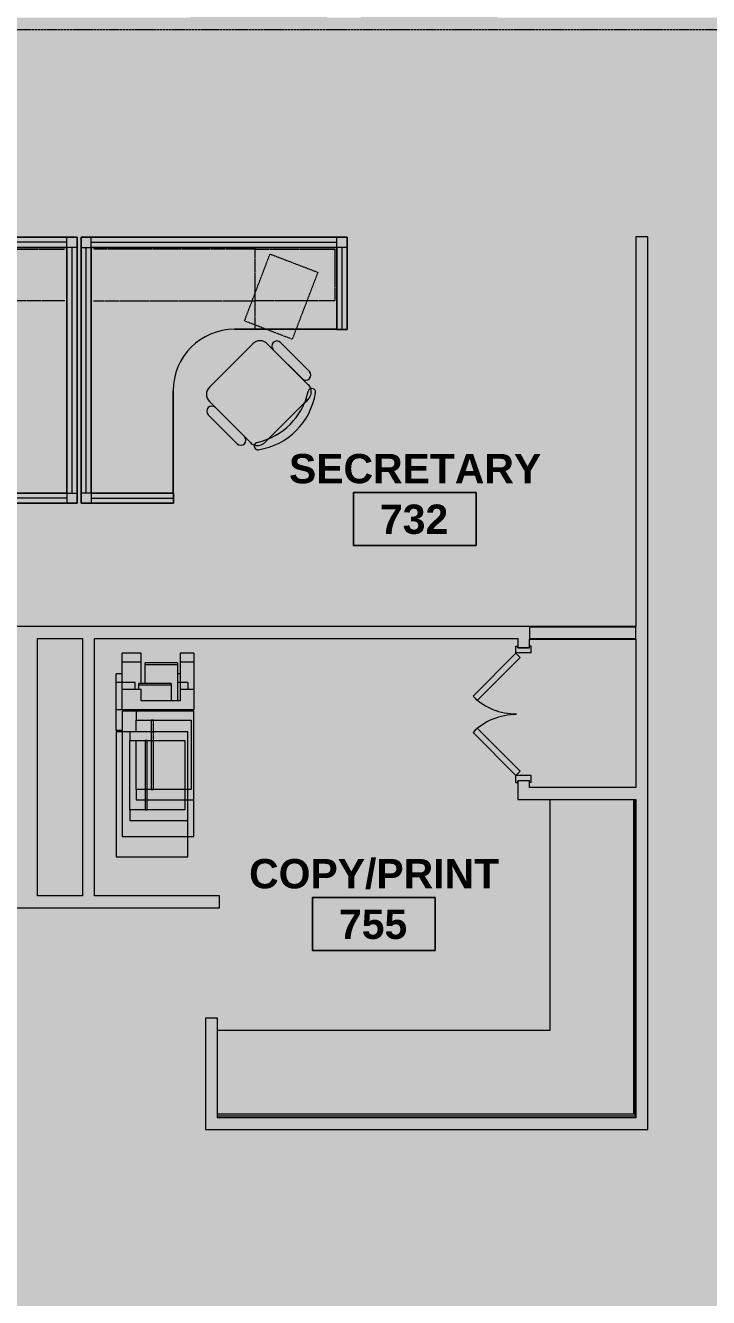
# Model space of a CAD drawing. Header units: inches. Extents: x -203 to 2070, y -968 to 768.
# Drawn here: x 382.3 to 582.6, y 23 to 395.9 of the extents above; entities that cross this region are included whole.
import ezdxf

# ---------------------------------------------------------------- set-up
doc = ezdxf.new("R2010")
doc.units = ezdxf.units.IN
doc.header["$MEASUREMENT"] = 0
doc.linetypes.add('DASH 1_32_', pattern=[0.0625, 0.03125, -0.03125])
doc.linetypes.add('Grid Line 1_2_', pattern=[0.875, 0.5, -0.125, 0.125, -0.125])
for name, color, linetype, lineweight in [('A-AREA-IDEN', 2, 'Continuous', 9), ('A-DETL-GENF', 92, 'Continuous', 9), ('A-DOOR', 31, 'Continuous', 13), ('A-DOOR-FRAM', 31, 'Continuous', 20), ('A-WALL-PATT', 111, 'Continuous', 13), ('I-FURN', 30, 'Continuous', 9), ('I-WALL', 2, 'Continuous', 13), ('Q-CASE', 31, 'Continuous', 13), ('Q-SPCQ', 91, 'Continuous', 13), ('S-GRID', 1, 'Continuous', 9)]:
    doc.layers.add(name, color=color, linetype=linetype, lineweight=lineweight)
doc.styles.add('Swis721 Lt BT_B', font='', dxfattribs={"height": 8.583975})
doc.styles.get('Swis721 Lt BT_B').set_extended_font_data('Swis721 Lt BT', bold=True)

# ---------------------------------------------------------------- blocks, each defined once
blk = doc.blocks.new('Double Flush - Int-F-WDMF-36_ x 84_-4824208-LEVEL 7 - POWER _ SIGNAL')
at = {"layer": 'A-DOOR', "color": 8, "lineweight": 20}
for p, q in [((-17.91, 2.25), (-5.31, 14.85)), ((-4.07, 13.61), (-16.67, 1.01)), ((-5.31, 14.85), (-4.07, 13.61)), ((5.31, 14.85), (4.07, 13.61)), ((4.07, 13.61), (16.67, 1.01)), ((17.91, 2.25), (5.31, 14.85)), ((-16.67, 1.01), (-17.91, 2.25)), ((16.67, 1.01), (17.91, 2.25))]:
    blk.add_line(p, q, dxfattribs=at)
at = {"layer": 'A-DOOR', "color": 55, "lineweight": 9}
for centre, start, end in [((-17.91, 2.25), 359.5, 45), ((17.91, 2.25), 135, 180.5)]:
    blk.add_arc(centre, 17.81, start, end, dxfattribs=at)
at = {"layer": 'A-DOOR-FRAM', "color": 8}
for p, q in [((-20, 2.25), (-18, 2.25)), ((-20, 2.25), (-20, 1.75)), ((-20, 1.75), (-19.5, 1.75)), ((-19.5, -1.75), (-19.5, 1.75)), ((-18, -2.25), (-18, 2.25)), ((18, -2.25), (18, 2.25)), ((18, 2.25), (20, 2.25)), ((19.5, 1.75), (20, 1.75)), ((19.5, -1.75), (19.5, 1.75)), ((20, 2.25), (20, 1.75)), ((-20, -1.75), (-19.5, -1.75)), ((-20, -2.25), (-20, -1.75)), ((-20, -2.25), (-18, -2.25)), ((18, -2.25), (20, -2.25)), ((19.5, -1.75), (20, -1.75)), ((20, -2.25), (20, -1.75))]:
    blk.add_line(p, q, dxfattribs=at)
blk = doc.blocks.new('6x6 Workstation 3 - 6x6 Workstation 1-4852608-LEVEL 7 - POWER _ SIGNAL')
at = {"layer": 'I-FURN'}
for p, q in [((-192.28, 677.61), (-270.28, 677.61)), ((-270.28, 677.61), (-270.28, 650.58)), ((-270.28, 650.58), (-270.28, 677.61)), ((-270.28, 677.61), (-192.28, 677.61)), ((-267.28, 674.61), (-267.28, 677.61)), ((-195.28, 676.11), (-267.28, 676.11)), ((-195.28, 674.61), (-195.28, 677.61)), ((-192.28, 599.61), (-192.28, 677.61)), ((-192.28, 677.61), (-192.28, 599.61)), ((-270.28, 674.61), (-267.28, 674.61)), ((-268.78, 674.61), (-268.78, 650.58)), ((-267.28, 674.61), (-195.28, 674.61)), ((-267.28, 650.58), (-267.28, 674.61)), ((-267.28, 674.61), (-267.28, 650.61)), ((-195.28, 674.61), (-267.28, 674.61)), ((-195.28, 674.61), (-267.28, 674.61)), ((-267.28, 674.61), (-267.28, 650.61)), ((-267.28, 650.61), (-267.28, 674.61)), ((-267.28, 674.61), (-195.28, 674.61)), ((-192.28, 674.61), (-195.28, 674.61)), ((-195.28, 674.61), (-195.28, 602.61)), ((-195.28, 602.61), (-195.28, 674.61)), ((-195.28, 602.61), (-195.28, 674.61)), ((-195.28, 674.61), (-195.28, 602.61)), ((-193.78, 602.61), (-193.78, 674.61)), ((-270.28, 650.58), (-267.28, 650.58)), ((-267.28, 650.58), (-270.28, 650.58)), ((-267.28, 650.61), (-237.28, 650.61)), ((-237.28, 650.61), (-267.28, 650.61)), ((-219.28, 632.61), (-219.28, 602.61)), ((-219.28, 602.61), (-219.28, 632.61)), ((-195.28, 602.61), (-219.36, 602.61)), ((-219.36, 602.61), (-219.36, 599.61)), ((-219.36, 599.61), (-219.36, 602.61)), ((-219.36, 602.61), (-219.28, 602.61)), ((-195.28, 601.11), (-219.36, 601.11)), ((-219.28, 602.61), (-195.28, 602.61)), ((-219.28, 602.61), (-195.28, 602.61)), ((-195.28, 602.61), (-219.28, 602.61)), ((-195.28, 602.61), (-192.28, 602.61)), ((-195.28, 602.61), (-195.28, 599.61)), ((-219.36, 599.61), (-192.28, 599.61)), ((-192.28, 599.61), (-219.36, 599.61))]:
    blk.add_line(p, q, dxfattribs=at)
at = {"layer": 'I-FURN', "linetype": 'DASH 1_32_'}
for p, q in [((-243.28, 674.11), (-266.65, 674.11)), ((-266.65, 674.11), (-266.65, 658.99)), ((-247.69, 672.68), (-261.71, 667.32)), ((-240.2, 653.06), (-247.69, 672.68)), ((-243.28, 674.61), (-243.28, 650.61)), ((-243.28, 674.11), (-195.9, 674.11)), ((-261.71, 667.32), (-254.2, 647.69)), ((-266.65, 658.99), (-243.28, 658.99)), ((-195.9, 658.99), (-243.28, 658.99)), ((-254.2, 647.69), (-240.2, 653.06))]:
    blk.add_line(p, q, dxfattribs=at)
at = {"layer": 'I-FURN'}
for start, end in [(360, 90), (63, 90), (9, 63), (360, 9)]:
    blk.add_arc((-237.28, 632.61), 18, start, end, dxfattribs=at)
blk = doc.blocks.new('C-L SHAPE COUNTER TOP - C-L SHAPE COUNTER TOP-5054654-LEVEL 7 - POWER _ SIGNAL')
at = {"layer": 'Q-CASE', "color": 254, "lineweight": 9}
for p, q in [((0, 0), (0, -92.7)), ((122.42, 0), (0, 0)), ((0.5, -92.7), (0.5, -0.5)), ((0.5, -0.5), (122.42, -0.5)), ((25, -92.7), (25, -25)), ((25, -25), (122.42, -25))]:
    blk.add_line(p, q, dxfattribs=at)
blk = doc.blocks.new('A-Copier-Floor - A-Copier-Floor-V30-LEVEL 7 - POWER _ SIGNAL')
at = {"layer": 'Q-SPCQ', "color": 55, "lineweight": 9}
for p, q in [((-30.09, 11.47), (-27.49, 11.47)), ((-30.09, 11.47), (-30.09, 7.47)), ((-27.49, 11.47), (-19.49, 11.47)), ((-27.49, 11.47), (-27.49, 7.47)), ((-19.49, 11.47), (-13.49, 11.47)), ((-19.49, 11.47), (-19.49, 7.47)), ((-13.49, 11.47), (-13.49, -9.53)), ((12.91, 11.47), (-13.09, 11.47)), ((-13.09, 11.47), (-13.09, -5.51)), ((12.91, -5.51), (12.91, 11.47)), ((23.61, 11.47), (12.91, 11.47)), ((23.61, -9.53), (23.61, 11.47)), ((-30.09, 7.47), (-27.49, 7.47)), ((-27.49, 7.47), (-19.49, 7.47)), ((-19.49, 7.47), (-16.13, 7.47)), ((-16.13, 7.47), (-16.13, -3.97)), ((-13.29, 10.49), (-13.29, 9.65)), ((-13.29, 10.49), (-13.1, 10.49)), ((-10.52, -5.51), (-10.52, 10.67)), ((-10.52, 10.67), (9.82, 10.67)), ((9.82, 10.67), (9.82, -5.51)), ((-27.26, 6.6), (-26.84, 6.6)), ((-27.26, 6.6), (-27.26, -2.84)), ((-26.84, 6.6), (-16.13, 6.6)), ((-26.84, -2.84), (-26.84, 6.6)), ((-26.84, -2.84), (-27.26, -2.84)), ((-21.26, -2.84), (-26.84, -2.84)), ((9.82, -0.4), (-10.52, -0.4)), ((-10.52, -0.4), (-10.52, -1.03)), ((-10.52, -1.03), (9.82, -1.03)), ((9.82, -1.03), (9.82, -0.4)), ((-27.49, -3.97), (-30.09, -3.97)), ((-30.09, -3.97), (-30.09, -9.53)), ((-21.26, -3.97), (-27.49, -3.97)), ((-27.49, -3.97), (-27.49, -9.53)), ((-16.13, -3.97), (-19.49, -3.97)), ((-19.49, -3.97), (-19.49, -9.53)), ((-13.29, -5.51), (-13.29, -5.8)), ((-13.29, -5.51), (-13.1, -5.51)), ((-13.09, -5.51), (-10.52, -5.51)), ((-13.09, -5.51), (-13.09, -9.53)), ((-7.09, -5.51), (-10.52, -5.51)), ((9.82, -5.51), (-4.52, -5.51)), ((9.82, -5.51), (12.91, -5.51)), ((-27.49, -9.53), (-30.09, -9.53)), ((-19.49, -9.53), (-27.49, -9.53)), ((-13.49, -9.53), (-19.49, -9.53)), ((-13.09, -9.53), (23.61, -9.53))]:
    blk.add_line(p, q, dxfattribs=at)
blk = doc.blocks.new('A-Copier-Floor - A-Copier-Floor-V31-LEVEL 7 - POWER _ SIGNAL')
at = {"layer": 'Q-SPCQ', "lineweight": 9}
for p, q in [((-27.49, 11.47), (-25.49, 11.47)), ((-27.49, 11.47), (-27.49, 8.43)), ((-19.49, 11.47), (-19.09, 11.47)), ((-19.49, 11.47), (-19.49, 7.47)), ((12.91, 11.47), (-13.09, 11.47)), ((-13.09, 11.47), (-13.09, -5.51)), ((12.91, -5.51), (12.91, 11.47)), ((23.61, 11.47), (12.91, 11.47)), ((23.61, -9.53), (23.61, 11.47)), ((-30.09, 9.3), (-30.09, 8.43)), ((-19.49, 7.47), (-19.09, 7.47)), ((-10.52, -5.51), (-10.52, 10.67)), ((-10.52, 10.67), (9.82, 10.67)), ((9.82, 10.67), (9.82, -5.51)), ((-27.26, 6.6), (-26.84, 6.6)), ((-27.26, 6.6), (-27.26, -2.84)), ((-26.84, 6.6), (-22.13, 6.6)), ((-26.84, -2.84), (-26.84, 6.6)), ((-19.49, 6.6), (-19.09, 6.6)), ((-26.84, -2.84), (-27.26, -2.84)), ((-25.49, -2.84), (-26.84, -2.84)), ((-19.09, -2.84), (-19.49, -2.84)), ((9.82, -0.4), (-10.52, -0.4)), ((-10.52, -0.4), (-10.52, -1.03)), ((-10.52, -1.03), (9.82, -1.03)), ((9.82, -1.03), (9.82, -0.4)), ((-25.49, -3.97), (-27.49, -3.97)), ((-27.49, -3.97), (-27.49, -9.53)), ((-19.09, -3.97), (-19.49, -3.97)), ((-19.49, -3.97), (-19.49, -9.53)), ((-13.09, -5.51), (-10.52, -5.51)), ((-13.09, -5.51), (-13.09, -9.53)), ((9.82, -5.51), (-10.52, -5.51)), ((9.82, -5.51), (12.91, -5.51)), ((-30.09, -7.7), (-30.09, -9.53)), ((-27.49, -9.53), (-30.09, -9.53)), ((-19.49, -9.53), (-27.49, -9.53)), ((-13.49, -9.53), (-19.49, -9.53)), ((-13.49, -7.7), (-13.49, -9.53)), ((-13.09, -9.53), (23.61, -9.53))]:
    blk.add_line(p, q, dxfattribs=at)
blk = doc.blocks.new('F-Chairs1 - Workstation 2-V45-LEVEL 7 - POWER _ SIGNAL')
at = {"layer": 'I-FURN'}
for p, q in [((-9, 27), (9, 27)), ((9, 27), (-9, 27)), ((-9, 27), (9, 27)), ((-12, 7), (-12, 24)), ((-12, 24), (-12, 21.5)), ((-12, 21.5), (-12, 24)), ((12, 24), (12, 7)), ((12, 21.5), (12, 24)), ((12, 24), (12, 21.5)), ((-15, 9.5), (-15, 21.5)), ((-15, 21.5), (-15, 9.5)), ((-15, 9.5), (-15, 21.5)), ((-12, 9.5), (-12, 21.5)), ((-12, 21.5), (-12, 9.5)), ((-12, 21.5), (-12, 9.5)), ((-12, 9.5), (-12, 21.5)), ((12, 21.5), (12, 9.5)), ((12, 9.5), (12, 21.5)), ((12, 9.5), (12, 21.5)), ((12, 21.5), (12, 9.5)), ((15, 21.5), (15, 9.5)), ((15, 9.5), (15, 21.5)), ((15, 21.5), (15, 9.5)), ((-12, 9.5), (-12, 7)), ((-12, 7), (-12, 9.5)), ((12, 7), (12, 9.5)), ((12, 9.5), (12, 7)), ((-9, 4), (-7.33, 4)), ((-7.33, 4), (-9, 4)), ((7.44, 4), (-7.44, 4)), ((-7.33, 4), (7.33, 4)), ((7.33, 4), (-7.33, 4)), ((7.33, 4), (7.92, 4)), ((7.92, 4), (7.33, 4)), ((7.93, 4), (9, 4)), ((9, 4), (7.93, 4))]:
    blk.add_line(p, q, dxfattribs=at)
for centre, radius, start, end in [((-9, 24), 3, 90, 180), ((-9, 24), 3, 90, 180), ((-9, 24), 3, 90, 180), ((9, 24), 3, 360, 90), ((9, 24), 3, 360, 90), ((9, 24), 3, 0, 90), ((-13.5, 21.5), 1.5, 360, 180), ((-13.5, 21.5), 1.5, 360, 180), ((-13.5, 21.5), 1.5, 0, 180), ((13.5, 21.5), 1.5, 360, 180), ((13.5, 21.5), 1.5, 360, 180), ((13.5, 21.5), 1.5, 0, 180), ((-13.5, 9.5), 1.5, 180, 360), ((-13.5, 9.5), 1.5, 180, 360), ((-13.5, 9.5), 1.5, 180, 0), ((13.5, 9.5), 1.5, 180, 360), ((13.5, 9.5), 1.5, 180, 360), ((13.5, 9.5), 1.5, 180, 0), ((-11.17, 4.73), 1.08, 53.8255, 233.8255), ((-11.17, 4.73), 1.08, 53.8255, 233.8255), ((-11.17, 4.73), 1.08, 53.8255, 187.9344), ((-11.17, 4.73), 1.08, 187.9344, 188.8255), ((-11.17, 4.73), 1.08, 188.8255, 233.8255), ((-9, 7), 3, 180, 206.2836), ((-9, 7), 3, 180, 206.3953), ((-9, 7), 3, 180, 206.3953), ((0, 20), 20, 233.8255, 306.1745), ((0, 20), 20, 233.8255, 306.1745), ((0, 20), 20, 233.8255, 306.1745), ((-9, 7), 3, 206.3953, 270), ((-9, 7), 3, 206.3953, 270), ((0, 22.18), 19.64, 237.5758, 302.4242), ((0, 22.18), 19.64, 237.5758, 302.4242), ((0, 22.18), 19.64, 237.5758, 302.4242), ((9, 7), 3, 270, 333.6047), ((9, 7), 3, 270, 333.6047), ((11.17, 4.73), 1.08, 306.1745, 126.1745), ((11.17, 4.73), 1.08, 306.1745, 126.1745), ((11.17, 4.73), 1.08, 306.1745, 126.1745), ((9, 7), 3, 333.7164, 360), ((9, 7), 3, 333.6047, 0), ((9, 7), 3, 333.6047, 0)]:
    blk.add_arc(centre, radius, start, end, dxfattribs=at)
blk = doc.blocks.new('6x6 Workstation 26 - 6x6 Workstation 1-4940927-LEVEL 7 - POWER _ SIGNAL')
at = {"layer": 'I-FURN'}
for p, q in [((1066.45, 677.61), (988.45, 677.61)), ((988.45, 677.61), (988.45, 599.61)), ((988.45, 599.61), (988.45, 677.61)), ((988.45, 677.61), (1066.45, 677.61)), ((991.45, 674.61), (991.45, 677.61)), ((991.45, 676.11), (1063.45, 676.11)), ((1063.45, 674.61), (1063.45, 677.61)), ((1066.45, 650.58), (1066.45, 677.61)), ((1066.45, 677.61), (1066.45, 650.58)), ((988.45, 674.61), (991.45, 674.61)), ((989.95, 602.61), (989.95, 674.61)), ((991.45, 602.61), (991.45, 674.61)), ((991.45, 674.61), (1063.45, 674.61)), ((1063.45, 674.61), (991.45, 674.61)), ((991.45, 674.61), (991.45, 602.61)), ((1063.45, 674.61), (991.45, 674.61)), ((991.45, 674.61), (991.45, 602.61)), ((991.45, 602.61), (991.45, 674.61)), ((991.45, 674.61), (1063.45, 674.61)), ((1066.45, 674.61), (1063.45, 674.61)), ((1063.45, 674.61), (1063.45, 650.58)), ((1063.45, 650.61), (1063.45, 674.61)), ((1063.45, 650.61), (1063.45, 674.61)), ((1063.45, 674.61), (1063.45, 650.61)), ((1064.95, 674.61), (1064.95, 650.58)), ((1033.45, 650.61), (1063.45, 650.61)), ((1063.45, 650.61), (1033.45, 650.61)), ((1063.45, 650.58), (1066.45, 650.58)), ((1066.45, 650.58), (1063.45, 650.58)), ((1015.45, 602.61), (1015.45, 632.61)), ((1015.45, 632.61), (1015.45, 602.61)), ((991.45, 602.61), (988.45, 602.61)), ((991.45, 602.61), (991.45, 599.61)), ((1015.53, 602.61), (991.45, 602.61)), ((991.45, 602.61), (1015.45, 602.61)), ((991.45, 602.61), (1015.45, 602.61)), ((1015.45, 602.61), (991.45, 602.61)), ((991.45, 601.11), (1015.53, 601.11)), ((1015.45, 602.61), (1015.53, 602.61)), ((1015.53, 599.61), (1015.53, 602.61)), ((1015.53, 602.61), (1015.53, 599.61)), ((988.45, 599.61), (1015.53, 599.61)), ((1015.53, 599.61), (988.45, 599.61))]:
    blk.add_line(p, q, dxfattribs=at)
at = {"layer": 'I-FURN', "linetype": 'DASH 1_32_'}
for p, q in [((1039.45, 674.11), (992.07, 674.11)), ((1036.37, 653.06), (1043.86, 672.68)), ((1039.45, 674.61), (1039.45, 650.61)), ((1039.45, 674.11), (1062.82, 674.11)), ((1043.86, 672.68), (1057.87, 667.32)), ((1062.82, 674.11), (1062.82, 658.99)), ((1057.87, 667.32), (1050.37, 647.69)), ((992.07, 658.99), (1039.45, 658.99)), ((1062.82, 658.99), (1039.45, 658.99)), ((1050.37, 647.69), (1036.37, 653.06))]:
    blk.add_line(p, q, dxfattribs=at)
at = {"layer": 'I-FURN'}
blk.add_arc((1033.45, 632.61), 18, 90, 180, dxfattribs=at)
blk.add_arc((1033.45, 632.61), 18, 90, 180, dxfattribs=at)
blk = doc.blocks.new('Room Tag - Room Name and Number-3379422-LEVEL 7 - POWER _ SIGNAL')
at = {"layer": 'A-AREA-IDEN'}
for p, q in [((-0.1881, -0.1636), (-0.1881, -0.0018)), ((-0.1881, -0.0018), (0.1869, -0.0018)), ((0.1869, -0.0018), (-0.1881, -0.0018)), ((-0.1881, -0.0018), (-0.1881, -0.1636)), ((0.1869, -0.0018), (0.1869, -0.1636)), ((0.1869, -0.1636), (0.1869, -0.0018)), ((0.1869, -0.1636), (-0.1881, -0.1636)), ((-0.1881, -0.1636), (0.1869, -0.1636))]:
    blk.add_line(p, q, dxfattribs=at)

msp = doc.modelspace()

# ---------------------------------------------------------------- hatches: boundary and pattern name
at = {"layer": 'A-DETL-GENF'}
h = msp.add_hatch(color=9, dxfattribs=at)
h.paths.add_polyline_path([(131.76, -847.99), (290.74, -780.5), (225.6, -627.04), (211.09, -633.2), (209.28, -628.94), (209.42, -628.88), (203.59, -616.37), (207.78, -614.42), (213.68, -627.08), (295.77, -592.23), (297.58, -596.49), (229.86, -625.23), (295, -778.69), (401.08, -733.65), (335.95, -580.2), (334.4, -580.86), (332.59, -576.6), (420.96, -539.09), (422.76, -543.35), (340.21, -578.39), (405.34, -731.84), (511.69, -686.69), (511.69, -619.13), (494.67, -619.13), (494.67, -614.13), (492.17, -614.13), (492.17, -540), (465.42, -540), (465.42, -525.24), (459.58, -527.72), (457.78, -523.46), (465.42, -520.22), (465.42, -507.38), (497.17, -507.38), (497.17, -511.56), (497.67, -511.56), (497.67, -516.56), (497.17, -516.56), (497.17, -614.13), (658.09, -614.13), (718.7, -588.4), (718.7, -513.05), (720.73, -513.05), (720.73, -508.94), (744.73, -508.94), (744.73, -513.19), (757.98, -510.06), (757.98, -505.44), (677.12, -505.36), (677.12, -505.44), (626.98, -505.44), (626.98, -505.32), (560.67, -505.32), (560.67, -516.56), (537.67, -516.56), (537.67, -511.56), (555.67, -511.56), (555.67, -395.31), (560.67, -395.31), (560.67, -438.44), (560.17, -438.44), (560.17, -441.94), (560.67, -441.94), (560.67, -498.32), (619.98, -498.32), (619.98, -477.94), (626.98, -477.94), (626.98, -501.94), (757.98, -501.94), (757.98, -376.94), (625.46, -376.94), (625.46, -433.44), (624.19, -433.44), (624.19, -433.94), (625.46, -433.94), (625.46, -441.94), (600.17, -441.94), (600.17, -438.44), (621.96, -438.44), (621.96, -303.25), (601.17, -303.25), (601.17, -299.75), (634.61, -299.75), (634.61, -357.01), (793.96, -357.01), (793.96, -230.99), (634.98, -230.99), (634.98, -254.99), (560.67, -254.98), (560.67, -299.75), (561.17, -299.75), (561.17, -303.25), (560.67, -303.25), (560.67, -346.75), (555.67, -346.75), (555.67, -249.98), (575.84, -249.98), (575.84, -200.84), (587.09, -200.84), (587.09, -243.74), (631.48, -243.74), (631.48, -224.99), (675.98, -224.99), (675.98, -160.84), (555.74, -160.84), (555.74, 0.66), (596.73, 0.66), (596.73, -16.34), (638.73, -16.34), (638.73, 0.66), (700.73, 0.66), (700.73, -16.34), (742.73, -16.34), (742.73, 0.66), (804.73, 0.66), (804.73, -16.34), (846.73, -16.34), (846.73, 0.66), (908.73, 0.66), (908.73, -16.34), (950.73, -16.34), (950.73, 0.66), (993.73, 0.66), (993.73, -121.74), (988.73, -121.74), (988.73, -121.34), (980.11, -121.34), (980.11, -122.59), (769.74, -122.59), (769.74, -217.72), (963.74, -217.72), (963.74, -199.94), (988.73, -199.94), (988.73, -161.74), (993.73, -161.74), (993.73, -227.33), (968.74, -227.33), (968.74, -227.44), (963.74, -227.44), (963.74, -224.72), (769.74, -224.72), (769.74, -224.99), (799.96, -224.99), (799.96, -303.86), (963.74, -303.86), (963.74, -267.44), (968.74, -267.44), (968.74, -343.74), (1450.3, -343.74), (1450.3, -347.49), (1376.3, -347.49), (1376.3, -524.65), (1491.98, -524.65), (1491.98, -347.49), (1490.3, -347.49), (1490.3, -343.74), (1499.3, -343.74), (1499.3, -347.49), (1496.61, -347.49), (1496.61, -524.65), (1723.7, -524.65), (1723.7, -377.36), (1552.61, -377.36), (1552.61, -347.49), (1539.3, -347.49), (1539.3, -343.74), (1552.61, -343.74), (1552.61, 339.9), (1723.3, 339.9), (1723.3, 351.59), (1731.86, 351.59), (1731.86, 355.59), (1736.48, 355.59), (1736.48, 351.59), (1910.23, 351.59), (1910.23, 580.43), (-120.35, 580.43), (-120.35, 406.96), (53.87, 406.96), (53.87, 426.96), (70.73, 426.96), (70.73, 422.34), (58.49, 422.34), (58.49, 402.34), (58.05, 402.34), (58.05, 327.65), (54.3, 327.65), (54.3, 402.34), (-120.35, 402.34), (-120.35, 286.96), (54.3, 286.96), (54.3, 287.65), (58.05, 287.65), (58.05, 279.65), (54.3, 279.65), (54.3, 282.34), (-120.35, 282.34), (-120.35, 166.96), (54.3, 166.96), (54.3, 239.65), (58.05, 239.65), (58.05, 160.65), (54.3, 160.65), (54.3, 162.34), (-120.35, 162.34), (-120.35, 0.55), (-80.76, 0.55), (-80.76, -12.89), (54.3, -12.89), (54.3, 120.65), (58.05, 120.65), (58.05, -20.2), (54.3, -20.2), (54.3, -17.52), (-80.76, -17.52), (-80.76, -30.95), (-120.35, -30.95), (-120.35, -193.04), (54.3, -193.04), (54.3, -60.2), (58.05, -60.2), (58.05, -218.21), (72.52, -252.29), (69.07, -253.76), (54.3, -218.97), (54.3, -197.66), (-120.35, -197.66), (-120.35, -254.17), (-74.96, -361.1), (84.5, -290.1), (84.7, -290.58), (88.16, -289.11), (140.82, -413.14), (137.36, -414.61), (86.31, -294.36), (-73.15, -365.35), (42.67, -638.13), (201.92, -566.67), (175.4, -504.2), (178.85, -502.74), (207.15, -569.39), (190.31, -576.95), (190.88, -578.17), (186.68, -580.12), (186.09, -578.85), (44.47, -642.39), (120.79, -822.14)], flags=0)
h.paths.add_polyline_path([(225.76, -805.76), (216.38, -783.67), (238.47, -774.29), (247.85, -796.38), (232.98, -802.69)], flags=0)
h.paths.add_polyline_path([(446.67, -711.97), (437.29, -689.88), (459.38, -680.5), (468.76, -702.59), (455.33, -708.29)], flags=0)
h.paths.add_polyline_path([(516.31, -684.73), (893.34, -524.65), (967.94, -524.65), (967.94, -523.31), (944.23, -523.31), (944.23, -523.6), (744.73, -523.6), (744.73, -532.94), (723.7, -532.94), (723.7, -561.42), (744.73, -561.42), (744.73, -585.42), (723.7, -585.42), (723.7, -591.71), (659.11, -619.13), (590.81, -619.13), (590.81, -647.06), (516.73, -647.06), (516.73, -643.56), (587.31, -643.56), (587.31, -619.13), (516.31, -619.13), (516.31, -647.06)], flags=0)
h.paths.add_polyline_path([(262.35, -545.88), (246.3, -508.06), (353.1, -462.71), (227.52, -166.92), (120.79, -212.45), (111.01, -189.4), (111.01, 5.62), (114.76, 5.62), (114.76, -27.82), (206.98, -27.82), (206.98, 5.62), (253.21, 5.62), (256.4, 0.1), (258.31, 0.1), (258.31, -3.4), (257.26, -3.4), (257.26, -33.09), (236.48, -33.09), (236.48, -149.24), (377.3, -149.23), (377.29, -3.4), (298.31, -3.4), (298.31, 0.1), (494.79, 0.1), (494.79, -99.48), (491.3, -99.48), (491.29, -3.4), (380.79, -3.4), (380.8, -149.23), (491.3, -149.22), (491.31, -139.48), (494.8, -139.48), (494.81, -201.31), (491.31, -201.31), (491.3, -152.72), (236.48, -152.74), (236.48, -179.07), (297.94, -323.84), (491.32, -323.82), (491.32, -321.75), (494.82, -321.75), (494.83, -446.72), (415.96, -480.36), (414.59, -477.14), (491.33, -444.4), (491.32, -327.32), (299.43, -327.34), (370.94, -495.76), (377.8, -492.83), (379.17, -496.05), (369.08, -500.35), (354.47, -465.93), (287.28, -494.46), (301.97, -529.06), (263.06, -545.58)], flags=0)
h.paths.add_polyline_path([(263.06, -541.78), (297.38, -527.21), (284.06, -495.83), (271.83, -501.02), (281.21, -523.11), (259.11, -532.49), (262.35, -540.12)], flags=0)
h.paths.add_polyline_path([(3.31, -538.98), (-6.07, -516.89), (16.02, -507.51), (19.36, -515.37), (155.59, -457.53), (153, -451.43), (156.45, -449.96), (163.22, -465.92), (159.77, -467.38), (157.39, -461.78), (21.16, -519.62), (25.4, -529.6), (16.02, -533.58)], flags=0)
h.paths.add_polyline_path([(492.17, -535.38), (492.17, -532.94), (471.73, -532.94), (471.73, -512), (470.05, -512), (470.05, -535.38), (471.73, -535.38)], flags=0)
h.paths.add_polyline_path([(1542.73, -523.31), (1542.73, -499.31), (1566.73, -499.31), (1566.73, -523.31), (1552.61, -523.31)], flags=0)
h.paths.add_polyline_path([(895.22, -520.1), (940.73, -520.1), (940.73, -497.31), (963.74, -497.31), (963.74, -457.44), (946.48, -457.44), (946.48, -308.86), (799.96, -308.86), (799.96, -363.01), (625.46, -363.01), (625.46, -370.94), (763.98, -370.94), (763.98, -513.56), (744.73, -513.56), (744.73, -520.1), (894.33, -520.1)], flags=0)
h.paths.add_polyline_path([(963.74, -452.44), (963.74, -308.86), (951.48, -308.86), (951.48, -452.44)], flags=0)
h.paths.add_polyline_path([(626.18, -357.01), (631.11, -357.01), (631.11, -303.25), (625.46, -303.25), (625.46, -357.01)], flags=0)
h.paths.add_polyline_path([(1130.73, -287.8), (1048.58, -287.8), (1048.57, -116.84), (1052.07, -116.84), (1052.07, -120.24), (1162.56, -120.21), (1162.56, -3.4), (1052.06, -3.4), (1052.05, -76.84), (1048.57, -76.84), (1048.56, 0.1), (1491.14, 0.1), (1491.14, -77.99), (1487.64, -77.99), (1487.64, -3.4), (1268.73, -3.4), (1268.73, -29.34), (1240.73, -29.34), (1240.73, -3.4), (1166.06, -3.4), (1166.06, -120.24), (1487.64, -120.24), (1487.64, -117.99), (1491.14, -117.99), (1491.14, -287.8), (1483.46, -287.8), (1483.46, -284.3), (1487.64, -284.3), (1487.64, -123.74), (1052.07, -123.74), (1052.08, -284.3), (1443.46, -284.3), (1443.46, -287.8), (1133.48, -287.8)], flags=0)
h.paths.add_polyline_path([(491.32, -281.75), (491.31, -225.31), (471.73, -225.31), (471.73, -201.31), (494.81, -201.31), (494.82, -281.75)], flags=0)
h.paths.add_polyline_path([(766.24, -224.99), (766.24, -204.81), (679.48, -204.81), (679.48, -224.99), (739.5, -224.99)], flags=0)
h.paths.add_polyline_path([(434.77, -205.94), (434.77, -205.94), (434.77, -205.85)], flags=0)
h.paths.add_polyline_path([(698.39, -201.31), (766.24, -201.31), (766.24, -119.34), (679.48, -119.34), (679.48, -201.31), (680.09, -201.31)], flags=0)
h.paths.add_polyline_path([(433.45, -190.03), (433.45, -190.03), (433.25, -189.97)], flags=0)
h.paths.add_polyline_path([(404.45, -190.03), (404.45, -190.03), (404.25, -189.97)], flags=0)
h.paths.add_polyline_path([(232.98, -170.83), (232.98, -164.59), (230.74, -165.55), (232.3, -169.22)], flags=0)
h.paths.add_polyline_path([(227.86, -167.28), (227.67, -166.85), (227.57, -166.9)], flags=0)
h.paths.add_polyline_path([(584.68, -146.84), (668.23, -146.84), (668.23, -111.34), (771.73, -111.34), (771.73, -24.34), (569.74, -24.34), (569.74, -146.84)], flags=0)
h.paths.add_polyline_path([(894.33, -111.34), (979.73, -111.34), (979.73, -24.34), (775.23, -24.34), (775.23, -111.34), (884.76, -111.34)], flags=0)
h.paths.add_polyline_path([(253.51, -29.34), (253.51, -1.91), (251.19, 2.12), (210.48, 2.12), (210.48, -27.82), (220.73, -27.82), (220.73, -1.34), (248.73, -1.34), (248.73, -29.34)], flags=0)
h.paths.add_polyline_path([(-117.75, -27.45), (-84.26, -27.45), (-84.26, -27.34), (-117.75, -27.34), (-117.75, -2.95), (-120.35, -2.95), (-120.35, -27.45)], flags=0)
h.paths.add_polyline_path([(525.46, 72.2), (435.18, 72.2), (435.18, 104.84), (438.68, 104.84), (438.68, 75.7), (561.35, 75.7), (561.34, 168.96), (526.67, 168.96), (526.67, 174.46), (530.17, 174.46), (530.17, 172.46), (561.34, 172.46), (561.34, 215.96), (530.17, 215.96), (530.17, 213.46), (526.67, 213.46), (526.67, 216.15), (402.59, 216.15), (402.6, 140.7), (439.25, 140.7), (439.25, 137.2), (361.25, 137.2), (361.25, 140.7), (382.34, 140.7), (382.34, 216.15), (240.34, 216.15), (240.35, 76.18), (361.35, 76.19), (361.35, 102.19), (364.85, 102.19), (364.85, 72.69), (159.58, 72.67), (159.58, 76.17), (236.85, 76.18), (236.85, 164.65), (114.51, 164.64), (114.51, 76.17), (119.58, 76.17), (119.58, 72.67), (111.01, 72.67), (111.01, 168.14), (236.84, 168.15), (236.84, 330.14), (118.59, 330.14), (118.59, 333.64), (240.34, 333.64), (240.34, 219.65), (561.34, 219.65), (561.34, 333.9), (564.84, 333.9), (564.85, 72.2), (536.11, 72.2)], flags=0)
h.paths.add_polyline_path([(1048.55, 72.75), (1048.55, 216.22), (808.52, 216.2), (808.52, 219.7), (768.52, 219.69), (768.52, 216.19), (766.27, 216.19), (766.27, 80.75), (992.98, 80.75), (992.98, 72.75), (762.77, 72.75), (762.77, 107.71), (727.68, 107.71), (727.68, 297.2), (668.48, 297.2), (668.48, 107.71), (652.98, 107.71), (652.98, 313.68), (762.77, 313.68), (762.77, 340.7), (1165.23, 340.7), (1165.27, 219.73), (1487.62, 219.75), (1487.62, 333.75), (1491.12, 333.75), (1491.12, 213.95), (1487.62, 213.95), (1487.62, 216.25), (1376.43, 216.24), (1376.43, 76.27), (1487.62, 76.28), (1487.62, 173.95), (1491.12, 173.95), (1491.12, 72.78), (1248.55, 72.76), (1248.55, 102.26), (1252.05, 102.26), (1252.05, 76.26), (1372.93, 76.27), (1372.93, 216.24), (1214.29, 216.23), (1214.3, 179.03), (1252.05, 179.03), (1252.05, 175.53), (1231.05, 175.53), (1231.05, 140.76), (1252.05, 140.76), (1252.05, 137.26), (1173.05, 137.26), (1173.05, 140.76), (1210.8, 140.76), (1210.79, 216.23), (1076.5, 216.22), (1076.5, 216.65), (1073, 216.65), (1073, 216.22), (1052.05, 216.22), (1052.05, 176.65), (1073, 176.65), (1073, 177.65), (1076.5, 177.65), (1076.5, 173.15), (1052.05, 173.15), (1052.05, 76.25), (1173.05, 76.26), (1173.05, 102.26), (1176.55, 102.26), (1176.55, 72.76), (1048.56, 72.75)], flags=0)
h.paths.add_polyline_path([(664.98, 111.21), (664.98, 310.18), (656.48, 310.18), (656.48, 111.21)], flags=0)
h.paths.add_polyline_path([(731.18, 111.21), (762.77, 111.21), (762.77, 310.18), (731.18, 310.18), (731.18, 194.44)], flags=0)
h.paths.add_polyline_path([(391.15, 140.7), (399.1, 140.7), (399.09, 216.15), (385.84, 216.15), (385.84, 140.7)], flags=0)
h.paths.add_polyline_path([(1227.55, 140.76), (1227.55, 175.53), (1214.3, 175.53), (1214.3, 140.76)], flags=0)
h.paths.add_polyline_path([(1069.98, 157.6), (1069.98, 157.6), (1070.06, 157.6)], flags=0)
h.paths.add_polyline_path([(1070.96, 157.76), (1070.96, 157.76), (1070.96, 157.84)], flags=0)
h.paths.add_polyline_path([(1056.89, 159.35), (1056.89, 159.35), (1056.89, 159.6)], flags=0)
h.paths.add_polyline_path([(1077.23, 159.52), (1077.23, 159.52), (1077.46, 159.52)], flags=0)
h.paths.add_polyline_path([(1054.94, 160.19), (1054.94, 160.19), (1055.85, 160.19)], flags=0)
h.paths.add_polyline_path([(1071.65, 167.79), (1071.65, 167.79), (1071.65, 167.87)], flags=0)
h.paths.add_polyline_path([(1054.35, 168.1), (1054.35, 168.1), (1054.35, 168.16)], flags=0)
h.paths.add_polyline_path([(727.68, 300.7), (727.68, 310.18), (668.48, 310.18), (668.48, 300.7), (710.46, 300.7)], flags=0)
h.paths.add_polyline_path([(1736.48, 395.59), (1731.86, 395.59), (1731.86, 410.27), (1678.92, 410.27), (1678.92, 398.15), (1599.73, 398.15), (1599.73, 402.77), (1674.3, 402.77), (1674.3, 414.9), (1731.86, 414.9), (1731.86, 580.15), (1736.48, 580.15), (1736.48, 410.27)], flags=0)
h.paths.add_polyline_path([(1556.8, 398.15), (1548.73, 398.15), (1548.73, 402.77), (1552.17, 402.77), (1552.17, 548.15), (1556.8, 548.15), (1556.8, 402.77), (1559.73, 402.77), (1559.73, 398.15), (1557.23, 398.15)], flags=0)
h.paths.add_polyline_path([(1364.55, 398.15), (1299.73, 398.15), (1299.73, 402.77), (1432.42, 402.77), (1432.42, 580.15), (1437.05, 580.15), (1437.05, 402.77), (1508.73, 402.77), (1508.73, 398.15), (1366.39, 398.15)], flags=0)
h.paths.add_polyline_path([(1164.93, 398.15), (999.23, 398.15), (999.23, 402.77), (1132.42, 402.77), (1132.42, 580.15), (1137.05, 580.15), (1137.05, 402.77), (1208.73, 402.77), (1208.73, 398.15), (1165.22, 398.15)], flags=0)
h.paths.add_polyline_path([(1259.73, 398.15), (1248.73, 398.15), (1248.73, 402.77), (1252.17, 402.77), (1252.17, 550.15), (1256.8, 550.15), (1256.8, 402.77), (1259.73, 402.77)], flags=0)
h.paths.add_polyline_path([(959.23, 398.15), (948.73, 398.15), (948.73, 402.77), (952.17, 402.77), (952.17, 548.65), (956.8, 548.65), (956.8, 402.77), (959.23, 402.77)], flags=0)
h.paths.add_polyline_path([(908.73, 398.15), (830.73, 398.15), (830.73, 402.77), (832.42, 402.77), (832.42, 580.15), (837.05, 580.15), (837.05, 402.77), (908.73, 402.77)], flags=0)
h.paths.add_polyline_path([(762.77, 398.15), (520.73, 398.15), (520.73, 402.77), (652.42, 402.77), (652.42, 580.15), (657.05, 580.15), (657.05, 402.77), (790.73, 402.77), (790.73, 398.15), (766.27, 398.15)], flags=0)
h.paths.add_polyline_path([(480.73, 398.15), (470.73, 398.15), (470.73, 402.77), (472.42, 402.77), (472.42, 580.15), (477.05, 580.15), (477.05, 402.77), (480.73, 402.77)], flags=0)
h.paths.add_polyline_path([(357.05, 398.15), (280.73, 398.15), (280.73, 402.77), (352.42, 402.77), (352.42, 580.15), (357.05, 580.15), (357.05, 402.77), (430.73, 402.77), (430.73, 398.15), (358.09, 398.15)], flags=0)
h.paths.add_polyline_path([(189.73, 398.15), (112.42, 398.15), (112.42, 422.34), (110.73, 422.34), (110.73, 426.96), (112.42, 426.96), (112.42, 580.15), (117.05, 580.15), (117.05, 402.77), (189.73, 402.77)], flags=0)
h.paths.add_polyline_path([(240.73, 398.15), (229.73, 398.15), (229.73, 402.77), (232.42, 402.77), (232.42, 550.15), (237.05, 550.15), (237.05, 402.77), (240.73, 402.77)], flags=0)
h.paths.add_polyline_path([(222.73, 487.66), (222.73, 577.15), (246.73, 577.15), (246.73, 553.15), (222.73, 553.15)], flags=0)
h.paths.add_polyline_path([(1542.73, 553.15), (1542.73, 577.15), (1566.73, 577.15), (1566.73, 553.15), (1548.73, 553.15)], flags=0)
h.paths.add_polyline_path([(1256.8, 553.15), (1242.73, 553.15), (1242.73, 577.15), (1266.73, 577.15), (1266.73, 553.15)], flags=0)
h.paths.add_polyline_path([(942.73, 553.15), (942.73, 577.15), (966.73, 577.15), (966.73, 553.15), (952.17, 553.15)], flags=0)
h.paths.add_polyline_path([(620.73, 553.15), (596.73, 553.15), (596.73, 577.15), (620.73, 577.15)], flags=0)
h.paths.add_polyline_path([(-39.27, 553.15), (-39.27, 577.15), (-15.27, 577.15), (-15.27, 553.15), (-19.44, 553.15)], flags=0)
at = {"layer": 'A-WALL-PATT', "lineweight": 9}
for points in [[(561.34, 219.65), (564.84, 219.65), (564.84, 333.9), (561.34, 333.9), (561.34, 299.39)], [(382.34, 140.7), (385.84, 140.7), (385.84, 216.15), (382.34, 216.15), (382.34, 188.63)], [(402.6, 140.7), (402.59, 216.15), (399.09, 216.15), (399.1, 140.7)], [(561.34, 215.96), (561.34, 216.15), (530.17, 216.15), (530.17, 215.96), (561.34, 215.96)], [(564.85, 72.2), (564.84, 216.15), (561.34, 216.15), (561.35, 72.2)], [(536.11, 168.96), (561.34, 168.96), (561.34, 172.46), (530.17, 172.46), (530.17, 168.96)], [(429.92, 137.2), (439.25, 137.2), (439.25, 140.7), (361.25, 140.7), (361.25, 137.2), (429.86, 137.2)], [(437.68, 72.2), (438.68, 72.2), (438.68, 104.84), (435.18, 104.84), (435.18, 72.2)], [(561.35, 72.2), (561.34, 75.7), (438.68, 75.7), (438.68, 72.2), (561.34, 72.2)]]:
    msp.add_hatch(color=7, dxfattribs=at).paths.add_polyline_path(points, flags=0)
h = msp.add_hatch(color=7, dxfattribs=at)
h.paths.add_polyline_path([(561.34, 216.15), (564.84, 216.15), (564.84, 219.65), (561.34, 219.65)], flags=0)
h.paths.add_polyline_path([(429.86, 216.15), (561.34, 216.15), (561.34, 219.65), (240.34, 219.65), (240.34, 216.15), (420.18, 216.15)], flags=0)
h = msp.add_hatch(color=7, dxfattribs=at)
h.paths.add_polyline_path([(530.17, 168.96), (530.17, 174.46), (526.67, 174.46), (526.67, 168.96)], flags=0)
h.paths.add_polyline_path([(526.67, 213.46), (530.17, 213.46), (530.17, 216.15), (526.67, 216.15), (526.67, 215.76)], flags=0)

# ---------------------------------------------------------------- linework, layer by layer
at = {"layer": 'I-WALL', "color": 8, "lineweight": 20}
for p, q in [((564.84, 333.9), (561.34, 333.9)), ((561.34, 333.9), (561.34, 219.65)), ((564.84, 219.65), (564.84, 333.9)), ((561.34, 219.65), (240.34, 219.65)), ((561.34, 219.46), (530.17, 219.46)), ((530.17, 219.46), (530.17, 216.15)), ((561.34, 216.15), (561.34, 219.46)), ((564.85, 72.2), (564.84, 219.65)), ((385.84, 216.15), (399.09, 216.15)), ((385.84, 140.7), (385.84, 216.15)), ((399.09, 216.15), (399.1, 140.7)), ((402.59, 216.15), (526.67, 216.15)), ((402.6, 140.7), (402.59, 216.15)), ((526.67, 216.15), (526.67, 213.46)), ((526.67, 213.46), (530.17, 213.46)), ((530.17, 216.15), (561.34, 216.15)), ((530.17, 215.96), (561.34, 215.96)), ((530.17, 213.46), (530.17, 215.96)), ((561.34, 215.96), (561.34, 172.46)), ((526.67, 174.46), (526.67, 168.96)), ((530.17, 174.46), (526.67, 174.46)), ((530.17, 172.46), (530.17, 174.46)), ((561.34, 172.46), (530.17, 172.46)), ((526.67, 168.96), (561.34, 168.96)), ((561.34, 168.96), (561.35, 75.7)), ((399.1, 140.7), (385.84, 140.7)), ((439.25, 140.7), (402.6, 140.7)), ((439.25, 137.2), (439.25, 140.7)), ((361.25, 137.2), (439.25, 137.2)), ((435.18, 104.84), (435.18, 72.2)), ((438.68, 104.84), (435.18, 104.84)), ((438.68, 75.7), (438.68, 104.84)), ((561.35, 75.7), (438.68, 75.7)), ((435.18, 72.2), (564.85, 72.2))]:
    msp.add_line(p, q, dxfattribs=at)
at = {"layer": 'S-GRID', "linetype": 'Grid Line 1_2_'}
msp.add_line((-203.03, 394.69), (2046, 394.69), dxfattribs=at)

# ---------------------------------------------------------------- block references
at = {"layer": 'A-AREA-IDEN', "xscale": 95.99999999999994, "yscale": 95.99999999999994, "zscale": 95.99999999999994}
for p in [(496.58, 259.11), (484.56, 140.38)]:
    msp.add_blockref('Room Tag - Room Name and Number-3379422-LEVEL 7 - POWER _ SIGNAL', p, dxfattribs=at)
at = {"layer": 'A-DOOR', "color": 135, "rotation": 90}
msp.add_blockref('Double Flush - Int-F-WDMF-36_ x 84_-4824208-LEVEL 7 - POWER _ SIGNAL', (528.42, 193.96), dxfattribs=at)
at = {"layer": 'I-FURN'}
for name, p in [('6x6 Workstation 3 - 6x6 Workstation 1-4852608-LEVEL 7 - POWER _ SIGNAL', (589.8, -343.82)), ('6x6 Workstation 26 - 6x6 Workstation 1-4940927-LEVEL 7 - POWER _ SIGNAL', (-589.8, -343.82))]:
    msp.add_blockref(name, p, dxfattribs=at)
at = {"layer": 'I-FURN', "rotation": 45.00000000000082}
msp.add_blockref('F-Chairs1 - Workstation 2-V45-LEVEL 7 - POWER _ SIGNAL', (461.74, 277.12), dxfattribs=at)
at = {"layer": 'Q-CASE', "color": 254, "lineweight": 9, "rotation": 180}
msp.add_blockref('C-L SHAPE COUNTER TOP - C-L SHAPE COUNTER TOP-5054654-LEVEL 7 - POWER _ SIGNAL', (561.11, 76.26), dxfattribs=at)
at = {"layer": 'Q-SPCQ', "color": 55, "lineweight": 9, "rotation": 270.0000000000002}
msp.add_blockref('A-Copier-Floor - A-Copier-Floor-V30-LEVEL 7 - POWER _ SIGNAL', (420.28, 181.75), dxfattribs=at)
at = {"layer": 'Q-SPCQ', "lineweight": 9, "rotation": 270.0000000000001}
msp.add_blockref('A-Copier-Floor - A-Copier-Floor-V31-LEVEL 7 - POWER _ SIGNAL', (418.45, 175.75), dxfattribs=at)

# ---------------------------------------------------------------- texts
at = {"layer": 'A-AREA-IDEN', "char_height": 8.584, "attachment_point": 2, "line_spacing_factor": 0.998538, "style": 'Swis721 Lt BT_B'}
for s, insert, width in [('SECRETARY', (496.59, 270.25), 79.488), ('732', (496.3, 255.42), 23.004), ('COPY/PRINT', (484.57, 151.52), 81.324), ('755', (484.28, 136.69), 23.004)]:
    msp.add_mtext(s, dxfattribs=dict(at, insert=insert, width=width))

doc.saveas('drawing.dxf')
